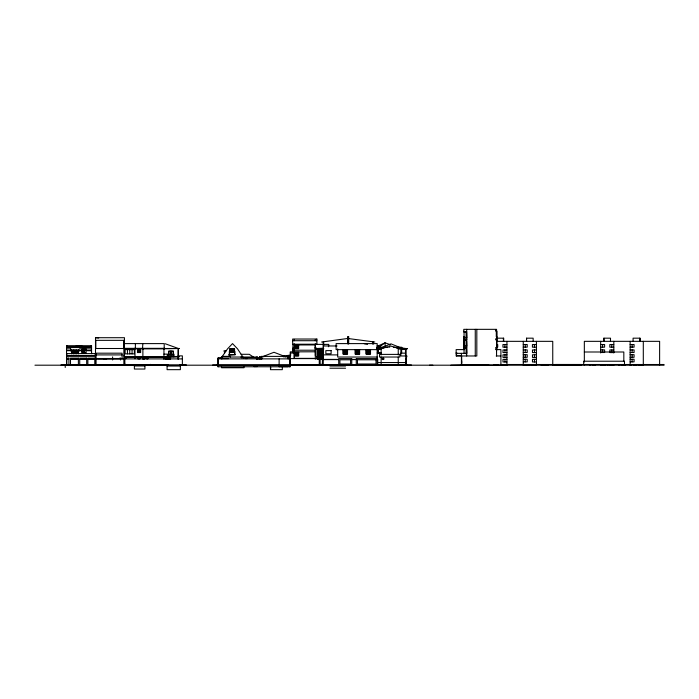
<?xml version="1.0" encoding="UTF-8"?>
<svg xmlns="http://www.w3.org/2000/svg" width="699" height="699" viewBox="0 0 699 699"><rect width="100%" height="100%" fill="white"/><g stroke="black" fill="none" stroke-linecap="round" stroke-linejoin="round"><path stroke-width="1.05" d="M555.46 364.485L555.46 365.166L581.175 365.193L581.175 364.502L555.46 364.485L555.46 365.193M142.491 348.338L142.884 343.602M332.243 364.747L332.104 365.14M220.963 358.325L227.524 348.871L232.522 343.602L237.555 348.871L243.462 357.853M257.398 359.068L257.398 357.032L256.743 357.687L241.601 357.687L240.945 357.032M78.262 350.26L79.607 348.871L91.552 348.95M78.262 351.92L79.607 350.531L82.054 350.531M72.556 364.764L71.805 364.764M406.748 364.878L406.136 365.193L406.136 348.74M377.416 346.258L385.079 342.816L390.138 344.633M262.562 356.665L273.982 352.287L285.856 356.839M406.748 364.983L406.136 365.193L407.028 364.983M256.647 359.006L260.71 357.844L260.71 358.928M183.531 364.878L182.369 365.193L182.369 355.87L178.079 355.87M389.684 346.503L379.548 348.871L381.13 348.871M377.18 348.74L381.13 347.814L390.994 343.864L400.868 347.814L407.456 348.74L400.868 348.74M262.667 356.831L265.07 356.385M182.998 365.088L182.369 365.193L183.051 365.088M282.588 356.184L290.871 355.013M321.627 342.021L347.779 338.473L374.813 342.021M66.824 345.708L66.824 347.552L79.048 345.97L91.263 347.552L91.263 345.708M398.238 365.14L406.136 364.878L405.586 364.791M332.942 365.175L354.681 365.105M365.568 365.053L356.857 365.096L365.621 365.061M399.321 364.878L367.744 365.044L378.666 365.061M461.628 355.974L461.812 365.193L488.374 365.193M495.591 330.181L496.561 330.181M495.591 330.985L496.561 330.985M466.687 331.754L463.786 331.754L463.786 329.334L496.561 329.334L496.561 355.974M464.049 332.016L466.687 332.016M466.687 332.479L466.897 338.167M464.713 336.708L463.786 336.708L463.786 349.343M496.954 336.708L496.299 336.708L496.299 331.177L496.954 331.177L496.954 349.605M95.501 365.193L95.501 337.704L124.457 337.704L124.457 365.193M464.049 337.809L466.687 337.809M526.539 338.176L526.539 341.339L526.53 338.176L533.154 338.176L533.136 341.339M603.919 338.176L603.919 341.339L603.849 338.176L610.524 338.176L610.454 341.339M495.591 338.866L496.561 338.866M464.049 339.653L466.897 339.653M464.049 339.915L466.687 339.915M495.591 339.81L496.561 339.81M496.561 340.09L496.561 341.933M95.501 340.343L124.457 340.343M292.671 340.71L316.892 340.71M466.687 340.92L466.897 346.285M463.786 341.182L464.258 341.182L464.258 344.336L463.786 344.336M124.457 343.602L164.204 343.602L164.204 348.338M294.2 343.864L294.253 358.369L315.31 358.369L315.363 343.864M295.092 344.389L292.933 344.389L292.933 352.025M314.48 344.389L328.74 344.389L328.74 346.302M506.889 344.555L502.939 344.555L502.939 347.185L506.889 347.185M523.263 344.528L527.212 344.528L527.212 347.167L523.263 347.167M536.369 344.555L532.42 344.555L532.42 347.185L536.369 347.185M600.659 344.528L604.609 344.528L604.609 347.167L600.659 347.167M613.766 344.555L609.816 344.555L609.816 347.185L613.766 347.185M630.14 344.528L634.08 344.528L634.08 347.167L630.14 347.167M294.2 344.948L315.363 344.948M315.31 345.376L315.31 348.539M323.209 345.97L337.032 345.97M464.049 345.97L466.687 345.97M66.536 347.211L91.552 347.211M66.536 347.289L91.552 347.289M387.997 347.289L380.335 347.289L380.335 347.814L384.048 347.814M393.598 347.289L401.794 347.289L401.794 347.814L396.438 347.814M66.824 347.552L91.263 347.552M376.647 347.552L383.838 347.552M495.591 347.552L496.561 347.552M464.049 347.814L466.897 347.814M464.049 348.076L466.687 348.076M295.057 348.207L292.671 348.207L292.671 348.871L293.597 348.871L293.597 352.453M323.585 348.207L316.027 348.53M376.647 348.207L380.754 348.207M124.457 348.338L164.606 348.338L164.606 348.871L124.457 348.871M163.505 348.504L179.477 348.504L163.68 348.766M292.671 348.539L294.829 348.539M316.359 348.539L323.585 348.539M314.865 348.818L315.73 348.818M323.209 348.74L321.627 348.74L321.627 350.444L323.209 350.444M495.591 348.687L496.561 348.687M66.536 348.95L70.468 348.871L71.814 350.182L78.262 350.182L78.262 353.869M323.82 348.871L316.359 348.871L316.359 348.207L314.856 347.211M466.687 348.906L466.897 353.344L456.15 353.344M405.481 349.133L406.136 349.133M496.561 349.142L496.561 350.985M317.145 349.264L321.601 349.264M377.18 349.395L381.13 349.395M401.322 349.395L406.136 349.395M377.18 349.64L336.114 349.64L336.114 343.602L377.18 343.602L377.18 365.193M464.652 349.605L456.15 349.605L456.15 355.974L476.823 355.974L476.823 329.334M495.574 349.605L500.903 349.605L500.903 365.193L461.628 364.878M506.932 349.946L502.983 349.946L502.983 352.584L506.932 352.584M523.263 349.884L527.212 349.884L527.212 352.514L523.263 352.514M536.413 349.946L532.463 349.946L532.463 352.584L536.413 352.584M600.659 349.884L604.609 349.884L604.609 352.514L600.659 352.514M613.809 349.946L609.86 349.946L609.86 352.584L613.809 352.584M630.14 349.884L634.08 349.884L634.08 352.514L630.14 352.514M178.42 350.243L178.42 356.036M294.2 350.208L315.363 350.208M66.536 350.531L70.468 350.531L71.814 351.92M86.003 350.531L91.552 350.531M229.753 350.47L230.207 350.47M233.92 350.47L234.366 350.47M343.532 350.557L345.053 350.557M366.503 350.557L368.05 350.557M368.539 350.557L370.016 350.557M66.536 350.61L70.468 350.61M79.607 350.61L82.054 350.61M86.003 350.61L91.552 350.697M345.551 350.575L347.045 350.575M355.625 350.575L357.224 350.575M357.626 350.592L359.199 350.592M226.205 350.767L223.995 350.767L224.65 353.004M343.532 351.003L345.053 351.003M366.503 351.003L368.05 351.003M368.539 351.003L370.016 351.003M137.991 351.125L139.04 351.125M318.753 351.125L323.488 351.125M345.551 351.02L347.045 351.02M355.625 351.012L357.224 351.012M357.626 351.029L359.199 351.029M138 351.239L139.049 351.239M343.532 351.448L345.053 351.448M366.503 351.44L368.05 351.44M368.539 351.44L370.016 351.44M345.551 351.457L347.045 351.457M355.625 351.457L357.224 351.457M357.626 351.466L359.199 351.466M315.363 351.789L290.277 351.868L290.303 366.765L217.913 366.765L217.913 357.844L222.256 357.844M368.539 351.877L370.016 351.877M343.532 351.885L345.053 351.885M345.551 351.894L347.045 351.894M355.625 351.894L357.224 351.894M357.626 351.903L359.199 351.903M366.503 351.885L368.05 351.885M584.338 351.999L623.823 351.999L623.823 361.217M368.539 352.313L370.016 352.313M315.31 352.427L315.31 355.59M343.532 352.331L345.053 352.331M345.551 352.34L347.045 352.34M355.625 352.34L357.224 352.34M357.626 352.34L359.199 352.34M366.503 352.322L368.05 352.322M368.539 352.75L370.016 352.75M343.532 352.777L345.053 352.777M345.551 352.777L347.045 352.777M355.625 352.777L357.224 352.777M357.626 352.777L359.199 352.777M366.503 352.768L368.05 352.768M456.15 352.768L456.814 352.768M85.89 352.978L84.125 352.978L84.125 349.238M318.753 352.986L323.488 352.986M377.18 352.951L381.13 352.951M91.552 353.082L91.342 349.116M95.501 353.187L122.089 353.187L122.089 358.5M290.277 353.074L294.253 353.074M368.539 353.187L370.016 353.187M380.964 353.126L377.836 353.126L377.836 348.74M400.868 353.152L405.481 353.152M71.953 353.222L73.29 353.222M73.561 353.222L74.898 353.222M75.169 353.222L76.514 353.222M76.768 353.222L78.105 353.222M343.532 353.222L345.053 353.222M345.551 353.222L347.045 353.222M355.625 353.222L357.224 353.222M357.626 353.213L359.199 353.213M366.503 353.205L368.05 353.205M66.536 353.607L96.051 353.607L96.051 365.088M163.942 354.131L167.236 354.131L167.236 359.33M241.129 354.297L249.29 354.297L253.37 357.032M168.048 354.393L173.824 354.393M506.941 354.777L502.992 354.777L502.992 357.416L506.941 357.416M523.263 354.673L527.212 354.673L527.212 357.303L523.263 357.303M536.421 354.777L532.472 354.777L532.472 357.416L536.421 357.416M630.14 354.673L634.08 354.673L634.08 357.303L630.14 357.303M95.501 354.909L122.089 354.909M318.753 354.847L337.687 354.909M456.814 355.66L461.419 355.66M123.933 355.87L124.457 355.87M496.203 355.974L500.903 355.974M66.536 356.106L95.501 356.106M222.317 356.368L230.417 356.368L230.417 357.032M290.303 356.394L261.347 356.394L261.374 359.19M406.136 356.499L406.923 356.499L406.923 355.974L400.868 355.974L400.868 347.289M124.457 356.77L167.236 356.77M283.182 356.77L289.386 356.77M323.488 356.717L316.359 356.717L323.488 356.979M166.843 356.927L179.477 356.665L167.655 356.927M221.863 359.172L221.863 357.032L257.398 357.032M261.793 357.058L261.269 357.058L261.269 359.076M377.18 357.032L337.687 357.032L337.687 348.871M406.136 357.032L406.661 357.687L406.136 357.687M124.457 357.294L167.236 357.294M166.58 357.521L167.743 357.521L167.743 359.408M125.575 357.635L126.204 357.635M163.942 357.844L167.236 357.818M256.393 357.844L261.347 357.844M406.136 358.264L405.927 364.983M137.485 358.342L140.639 358.342M143.094 358.342L145.2 358.342M146.257 358.342L148.363 358.342M163.942 358.377L167.236 358.377M222.308 358.369L218.577 358.369L218.577 357.844M256.411 358.369L260.71 358.369M95.501 358.5L123.933 358.5M97.633 358.587L102.902 358.587M119.94 358.604L119.302 358.185M137.747 358.604L140.377 358.604M143.356 358.604L144.938 358.604M146.519 358.604L148.101 358.604M223.261 358.604L228.521 358.604M245.332 358.587L247.341 358.587M261.854 358.622L261.679 359.068M290.303 358.604L323.55 358.604M377.18 358.604L356.272 358.604L356.263 365.455M137.913 358.753L138.961 358.753M139.136 358.77L140.132 358.77M143.496 358.77L144.081 358.77M144.23 358.779L144.815 358.779M146.641 358.797L147.908 358.797M217.913 358.875L290.303 358.875M318.744 358.823L323.515 358.805M382.309 358.867L383.725 358.867M124.457 358.902L182.369 358.902M259.661 358.928L257.555 358.744M405.612 359.006L406.136 358.928M96.051 359.19L123.933 359.19M523.263 359.242L527.212 359.242L527.212 361.872L523.263 361.872M630.14 359.242L634.08 359.242L634.08 361.872L630.14 361.872M103.959 359.373L106.589 359.373M338.499 359.4L323.209 359.4L323.209 342.021L323.654 342.021L323.654 345.97M351.37 359.4L356.735 359.4M377.18 359.373L377.731 359.373L377.731 365.193M506.932 359.338L502.983 359.338L502.983 361.968L506.932 361.968M536.413 359.338L532.463 359.338L532.463 361.968L536.413 361.968M405.586 359.531L406.136 359.531M323.261 359.609L338.718 359.609M351.78 359.609L356.272 359.609M461.628 360.859L461.628 362.886M405.612 362.03L406.136 362.03L405.612 361.654M377.731 362.554L406.136 362.554M163.942 364.537L167.236 364.537M298.342 364.581L298.892 364.581M461.419 364.502L461.812 365.193M500.554 364.502L664.05 364.502L664.05 365.193L34.95 365.193M105.802 364.607L65.225 364.607L65.225 367.508M150.259 364.686L148.144 364.686L148.144 365.193M152.26 364.686L163.942 364.686M294.559 364.616L299.216 364.616M299.522 364.616L300.491 364.93M310.924 364.651L312.13 364.651L310.854 364.712M312.89 364.66L314.113 364.66M109.769 364.712L61.276 364.712L61.276 365.193M167.874 364.826L162.631 365.088M312.837 364.721L314.174 364.721M61.276 364.904L66.536 364.904M71.805 364.904L186.318 365.193M212.645 364.983L411.396 364.983M467.343 364.878L450.89 365.193M61.276 365.088L167.874 365.088M179.556 365.088L186.318 365.088M292.933 365.035L289.954 364.93M354.839 365.088L348.224 365.193M380.841 365.061L406.136 365.061M621.35 365.07L623.587 365.07M134.383 365.961L144.911 365.961M329.902 366.005L345.568 366.005M167.087 366.04L180.359 366.04M279.119 366.66L287.936 366.66M270.95 367.77L270.469 368.819M329.902 368.216L345.568 368.216M289.622 365.053L330.776 365.166M254.017 366.617L257.398 366.573M95.501 364.764L99.686 365.193M95.501 337.704L98.716 338.001M364.328 343.759L367.534 344.336M376.944 346.022L379.304 346.451M399.977 364.983L400.868 364.878M217.153 364.983L217.913 365.193L217.363 364.878M400.247 364.983L400.868 365.193L400.125 364.878M165.261 343.759L178.42 348.504L178.42 358.963M217.441 364.983L217.913 365.193M316.062 348.207L316.201 348.705M65.907 364.764L66.536 365.193L66.536 345.708L91.552 345.708L91.552 353.711M70.468 348.95L71.814 350.26M221.863 357.032L222.509 357.687L222.509 357.032M365.533 364.738L365.647 365.14M261.575 357.058L261.583 359.225L261.609 356.394M659.62 365.193L659.629 341.339L584.338 341.339L584.338 362.003M643.298 341.339L643.307 365.193M642.171 364.502L642.171 365.193M641.734 364.502L641.734 365.193M641.306 364.502L641.306 365.193M640.861 364.502L640.861 365.193M640.267 341.339L640.267 338.176L633.076 338.176L633.076 341.339M639.681 338.176L639.681 341.339M639.008 364.502L639.008 365.193M638.807 364.502L638.807 365.193M638.659 364.502L638.659 365.193M638.65 364.502L638.65 365.193M636.763 364.502L636.754 365.193M634.858 364.502L634.867 365.193M634.648 364.502L634.648 365.193M634.264 364.502L634.264 365.193M633.617 364.502L633.617 365.193M633.381 364.502L633.381 365.193M632.114 344.528L632.114 347.167M632.114 349.884L632.114 352.514M632.114 354.673L632.114 357.303M632.114 359.242L632.114 361.872M631.354 364.502L631.354 365.193M631.11 364.502L631.11 365.193M630.14 341.339L630.14 365.193M624.897 364.502L624.897 365.193M624.609 364.502L624.6 365.193M624.487 364.502L624.487 361.217L583.682 361.217L583.682 364.502M624.172 364.502L624.172 365.193M621.935 364.502L621.935 365.193M621.822 364.502L621.822 365.193M619.725 364.502L619.725 365.193M619.314 364.502L619.314 365.193M619.148 364.502L619.148 365.193M618.833 364.502L618.833 365.193M613.818 341.339L613.818 352.925M613.818 364.502L613.818 365.193M612.726 364.502L612.726 365.193M611.791 344.555L611.791 347.185M611.835 349.946L611.835 352.584M611.136 364.502L611.136 365.193M610.07 364.502L610.07 365.193M609.441 364.502L609.441 365.193M609.179 364.502L609.179 365.193M607.282 364.502L607.282 365.193M605.386 364.502L605.386 365.193M604.853 364.502L604.853 365.193M603.857 364.502L603.857 365.193M603.158 364.502L603.158 365.193M602.634 344.528L602.634 347.167M602.634 349.884L602.634 352.514M601.874 364.502L601.874 365.193M601.664 364.502L601.664 365.193M600.659 341.339L600.659 352.925M600.659 364.502L600.659 365.193M595.487 364.502L595.487 365.193M595.399 364.502L595.399 365.193M595.172 364.502L595.172 365.193M594.998 364.502L595.076 365.193M592.866 364.502L592.866 365.193M592.761 364.502L592.761 365.193M590.629 364.502L590.629 365.193M590.55 364.502L590.55 365.193M590.192 364.502L590.192 365.193M590.113 364.502L590.113 365.193M584.338 364.502L584.338 365.193M554.403 364.502L554.403 365.193M554.333 364.502L554.333 365.193M552.76 365.193L552.743 341.339L496.806 341.339L496.806 338.176L503.708 338.176L503.708 341.339M547.972 364.502L547.972 365.193M547.483 364.502L547.483 365.193M546.531 364.502L546.531 365.193M546.094 364.502L546.094 365.193M545.246 364.502L545.246 365.193M543.883 364.502L543.883 365.193M543.036 364.502L543.036 365.193M542.677 364.502L542.677 365.193M541.646 364.502L541.646 365.193M541.236 364.502L541.236 365.193M536.421 341.339L536.421 365.193M535.198 364.502L535.198 365.193M535.067 364.502L535.067 365.193M534.394 344.555L534.394 347.185M534.438 349.946L534.438 352.584M534.447 354.777L534.447 357.416M534.438 359.338L534.438 361.968M534.307 364.502L534.307 365.193M534.027 364.502L534.027 365.193M532.149 364.502L532.149 365.193M532.044 364.502L532.044 365.193M531.782 364.502L531.782 365.193M529.886 364.502L529.886 365.193M527.99 364.502L527.99 365.193M527.797 364.502L527.815 365.193M526.434 364.502L526.434 365.193M525.526 364.502L525.526 365.193M525.237 344.528L525.237 347.167M525.237 349.884L525.237 352.514M525.237 354.673L525.237 357.303M525.237 359.242L525.237 361.872M524.53 364.502L524.512 365.193M523.263 341.339L523.263 365.193M506.941 341.339L506.941 365.193M505.84 364.502L505.84 365.193M505.185 364.502L505.185 365.193M504.914 344.555L504.914 347.185M504.958 349.946L504.958 352.584M504.966 354.777L504.966 357.416M504.958 359.338L504.958 361.968M504.87 364.502L504.87 365.193M503.796 364.502L503.796 365.193M503.411 338.176L503.411 341.339M502.677 364.502L502.677 365.193M502.293 364.502L502.293 365.193M500.397 364.502L500.397 365.193M498.527 364.502L498.527 365.193M497.941 364.502L497.941 365.193M497.723 344.528L497.723 347.167M496.238 364.502L496.238 365.193M495.495 364.502L495.495 365.193M494.997 364.502L494.997 365.193M494.787 364.502L494.787 365.193M493.782 364.502L493.782 365.193M488.618 364.502L488.618 365.193M488.365 364.502L488.365 365.193M487.981 364.502L487.981 365.193M486.032 364.502L486.032 365.193M485.744 364.502L485.744 365.193M483.795 364.502L483.795 365.193M483.533 364.502L483.533 365.193M483.332 364.502L483.332 365.193M483.07 364.502L483.07 365.193M477.461 364.502L477.469 365.193M475.53 364.502L475.53 365.193M475.259 329.334L475.259 355.974M474.298 364.502L474.298 365.193M471.458 364.502L471.458 365.193M469.562 364.502L469.562 365.193M469.221 364.502L469.221 365.193M466.687 329.334L466.687 355.974M466.591 364.502L466.591 365.193M466.102 331.754L466.102 353.869M465.613 364.502L465.613 365.193M464.468 337.809L464.468 339.653M464.442 345.97L464.442 347.814M464.049 331.177L464.049 352.916M463.594 364.502L463.594 365.193M461.419 353.344L461.419 365.193M456.552 353.344L456.552 355.974M432.821 365.193L429.474 365.193M405.612 364.397L405.612 365.193M405.481 348.74L405.481 355.974M405.079 364.397L405.079 365.193M401.663 347.814L401.663 352.916M398.238 354.987L398.238 348.871L399.819 348.871L389.684 345.708L389.684 347.289M398.238 357.032L398.238 365.193M392.969 364.93L392.969 365.455M385.079 346.608L385.079 342.816L378.491 347.552L378.491 353.31M381.366 365.193L378.692 365.193M381.13 347.289L381.13 354.987M381.13 357.032L381.13 365.193M373.231 344.126L373.231 342.021L372.759 342.021L372.759 343.995M370.514 349.657L370.514 354.131L366.04 354.131L366.04 349.657M368.277 349.919L368.277 353.869M368.224 365.14L364.546 365.14M359.636 349.657L359.636 354.131L355.162 354.131L355.162 349.657M357.399 349.919L357.399 353.869M357.364 365.14L353.572 365.166M351.746 365.14L351.78 358.604L338.718 358.604L338.718 365.193L347.997 365.193M348.687 343.829L348.687 336.551L347.779 336.551L347.779 343.829M348.224 336.551L348.224 343.978M347.525 349.657L347.525 354.131L343.043 354.131L343.043 349.657M345.289 349.919L345.289 353.869M337.897 364.511L337.897 364.983M333.274 365.14L329.587 365.14M328.478 345.035L328.478 346.765M328.084 364.476L328.084 365.193M325.306 364.476L325.306 365.14M323.261 358.604L323.261 365.193M322.309 351.125L322.309 356.717M322.3 356.979L322.3 358.823M321.121 349.264L321.121 356.717M321.112 356.979L321.112 358.823M319.941 349.264L319.941 356.717M319.932 356.979L319.932 358.823M319.26 358.604L319.26 365.193M318.753 349.264L318.753 356.717M318.744 356.979L318.744 359.085M318.333 348.871L318.333 359.015M318.15 356.717L318.15 349.264L318.124 359.085L318.185 356.979M317.381 349.264L317.337 356.717M317.363 356.979L317.302 359.085M317.145 348.871L317.145 359.12M317.145 364.476L317.145 365.14M315.31 339.391L315.31 340.71M315.31 358.604L315.31 359.199M314.69 365.193L294.891 365.193M308.678 364.476L308.678 365.14M296.822 345.446L296.822 348.285M296.874 352.785L296.874 355.625M294.279 351.868L294.279 358.369M294.279 364.878L294.253 364.397M294.253 339.391L294.253 340.71M293.597 364.476L293.597 365.193M292.986 348.871L292.986 352.121M292.933 365.193L292.933 364.529L291.719 364.529L291.719 365.114M290.539 364.397L290.539 364.93M289.648 358.875L289.648 366.765M289.552 356.394L289.552 358.875M288.932 358.875L288.932 357.294L288.04 357.294L288.04 358.875M288.801 357.294L288.801 358.473L288.198 358.473L288.198 357.294M282.317 366.87L282.317 369.666L270.469 369.666L270.469 366.87M279.119 358.875L279.119 366.765M260.168 358.77L260.168 356.901L259.486 356.901L259.486 358.77M260.011 356.901L260.011 357.372L259.644 356.901M256.743 357.032L256.743 359.295M244.003 366.425L244.003 367.744L221.548 367.744L221.548 366.765M241.601 357.032L241.601 357.687M234.864 354.62L234.864 351.457L229.333 351.457L229.333 354.62M234.576 354.62L234.576 348.871L229.543 348.871L229.543 354.62M233.92 349.089L233.92 351.85L234.366 351.85L234.366 349.089L229.753 349.089L229.753 351.85L230.207 351.85L230.207 349.089M233.763 352.121L233.763 349.308L233.16 349.308L233.16 352.121M232.985 349.089L232.985 351.824M232.846 352.113L232.846 349.299L232.243 349.299L232.243 352.113M232.059 349.089L232.059 351.824M231.893 352.113L231.893 349.29L231.29 349.29L231.29 352.113M231.133 349.089L231.133 351.824M230.967 352.095L230.967 349.282L230.364 349.282L230.364 352.095M218.175 358.875L218.175 366.765M180.359 365.14L180.359 369.666L167.087 369.666L167.087 365.14M178.158 348.504L178.158 359.469M173.859 356.665L173.859 355.712L167.987 355.712L167.987 356.665M173.824 354L173.789 356.665M173.404 354.786L173.404 351.134L168.651 351.134L168.651 354.786M171.028 351.134L171.028 354.786M170.521 357.329L170.521 359.469M169.307 359.4L169.307 357.512L168.144 357.512L168.144 359.4M168.048 354L168.075 356.665M167.236 364.502L167.236 365.193M166.187 357.294L166.187 359.251M165.392 357.294L165.392 359.251M164.606 356.77L164.606 357.294M163.942 348.338L163.942 359.251M163.942 364.502L163.942 365.193M152.932 365.061L150.302 365.061M150.285 364.345L150.285 364.93M144.911 365.009L144.911 369.037L134.383 369.037L134.383 365.009M143.54 348.338L143.54 348.871M143.54 356.77L143.54 357.294M142.884 348.338L142.884 359.251M135.379 343.602L135.379 348.338M134.986 348.338L134.986 358.666M134.33 348.338L134.33 348.871M134.33 356.77L134.33 357.294M133.928 365.061L131.298 365.061M132.067 349.622L132.067 353.86M129.761 349.622L129.761 353.86M128.799 365.193L128.799 364.529L127.637 364.852M127.445 349.622L127.445 353.86M126.065 357.635L126.065 358.473L125.75 357.635M125.558 364.345L125.558 364.852M125.086 364.345L125.165 365.061M124.85 358.902L124.85 365.193M124.134 340.343L124.134 348.504L95.824 348.504L95.824 340.343M123.933 340.343L123.933 365.088M120.508 357.923L120.508 359.985M112.609 356.927L112.609 359.968M105.977 364.712L105.977 365.193M95.221 353.607L95.221 355.712L66.816 355.712L66.816 353.607M94.802 364.764L94.802 359.4L87.864 359.4L87.864 364.764M86.685 364.764L86.685 359.4L79.721 359.4L79.721 364.764M84.029 349.133L84.029 353.082M83.95 349.238L83.95 352.978L82.185 352.978L82.185 349.238M79.048 345.97L79.048 347.552M78.402 365.088L78.375 359.4L70.485 359.4L70.485 364.764M76.654 350.182L76.654 353.869M76.008 364.712L76.008 365.193M75.038 350.182L75.038 353.869M74.54 364.712L74.54 365.193M73.43 350.182L73.43 353.869M71.814 350.182L71.814 353.869M68.913 364.764L68.913 359.4L66.807 359.4L66.807 364.764M316.892 339.032L292.671 339.032L292.671 344.223L316.892 344.223L316.892 339.032M298.639 345.044L295.004 345.044L295.004 348.679L298.639 348.679L298.639 345.044M298.246 345.446L295.406 345.446L295.406 348.285L298.246 348.285L298.246 345.446M296.682 345.621L295.572 345.621L295.572 348.041L296.682 348.041L296.682 345.621M298.106 345.621L297.005 345.621L297.005 348.041L298.106 348.041L298.106 345.621M86.003 349.133L82.054 349.133L82.054 353.082L86.003 353.082L86.003 349.133M134.374 349.622L125.138 349.622L125.138 353.86L134.374 353.86L134.374 349.622M140.639 349.919L137.485 349.919L137.485 352.549L140.639 352.549L140.639 349.919M347.254 349.919L343.314 349.919L343.314 353.869L347.254 353.869L347.254 349.919M359.373 349.919L355.424 349.919L355.424 353.869L359.373 353.869L359.373 349.919M370.252 349.919L366.302 349.919L366.302 353.869L370.252 353.869L370.252 349.919M345.053 350.112L343.532 350.112L343.532 353.668L345.053 353.668L345.053 350.112M347.045 350.138L345.551 350.138L345.551 353.659L347.045 353.659L347.045 350.138M357.224 350.129L355.625 350.129L355.625 353.659L357.224 353.659L357.224 350.129M368.05 350.12L366.503 350.12L366.503 353.65L368.05 353.65L368.05 350.12M370.016 350.12L368.539 350.12L368.539 353.624L370.016 353.624L370.016 350.12M140.377 350.182L137.747 350.182L137.747 352.287L140.377 352.287L140.377 350.182M359.199 350.155L357.626 350.155L357.626 353.65L359.199 353.65L359.199 350.155M73.29 350.286L71.953 350.286L71.953 353.047L73.29 353.047L73.29 350.286M74.898 350.286L73.561 350.286L73.561 353.047L74.898 353.047L74.898 350.286M76.514 350.286L75.169 350.286L75.169 353.047L76.514 353.047L76.514 350.286M78.105 350.286L76.768 350.286L76.768 353.047L78.105 353.047L78.105 350.286M139.04 350.339L137.991 350.339L138 352.139L139.049 352.139L139.04 350.339M140.211 350.348L139.206 350.348L139.206 351.116L140.211 351.116L140.211 350.348M331.108 350.61L325.848 350.61L325.848 353.773L331.108 353.773L331.108 350.61M140.184 351.256L139.232 351.256L139.232 352.13L140.184 352.13L140.184 351.256M170.809 351.309L168.913 351.309L168.913 354.55L170.809 354.55L170.809 351.309M173.16 351.317L171.264 351.317L171.264 354.55L173.16 354.55L173.16 351.317M298.691 352.383L295.057 352.383L295.057 356.018L298.691 356.018L298.691 352.383M298.29 352.785L295.45 352.785L295.45 355.625L298.29 355.625L298.29 352.785M296.717 353.012L295.616 353.012L295.616 355.433L296.717 355.433L296.717 353.012M298.15 353.012L297.04 353.012L297.04 355.433L298.15 355.433L298.15 353.012M399.819 354.393L379.548 354.393L379.548 357.032L399.819 357.032L399.819 354.393M235.38 354.62L228.8 354.935L235.38 354.62M68.913 358.133L66.807 358.133L66.807 359.05L68.913 359.05L68.913 358.133M78.375 358.133L70.485 358.133L70.485 359.05L78.375 359.05L78.375 358.133M86.685 358.133L79.721 358.133L79.721 359.05L86.685 359.05L86.685 358.133M94.802 358.133L87.864 358.133L87.864 359.05L94.802 359.05L94.802 358.133M383.725 358.203L382.309 358.203L382.309 359.522L383.725 359.522L383.725 358.203M322.388 359.487L320.142 359.487L320.142 364.31L322.388 364.31L322.388 359.487M350.592 359.793L339.897 359.793L339.897 364.004L350.592 364.004L350.592 359.793M376.001 359.784L357.451 359.784L357.451 364.013L376.001 364.013L376.001 359.784"/></g></svg>
